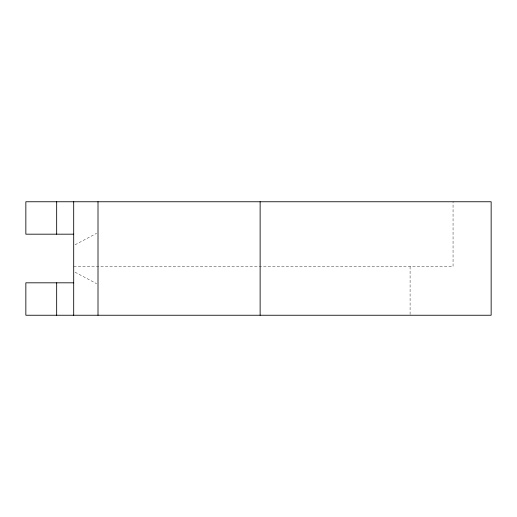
<?xml version="1.0" encoding="UTF-8"?>
<svg xmlns="http://www.w3.org/2000/svg" width="517" height="517" viewBox="0 0 517 517"><rect width="100%" height="100%" fill="white"/><g stroke="black" fill="none" stroke-linecap="round" stroke-linejoin="round"><path stroke-width="0.39" stroke-dasharray="2.58 1.94" d="M75.081 244.787L96.621 233.303M73.692 266.604L453.054 266.604L453.054 201.759M75.081 272.213L96.621 283.697M410.091 266.604L410.091 315.241"/><path stroke-width="0.78" d="M73.692 234.182L25.85 234.182L25.85 201.759L491.15 201.759L491.15 315.241L25.85 315.241L25.85 282.818L73.692 282.818M260.129 201.759L260.129 315.241M98.01 201.759L98.01 315.241M73.692 201.759L73.692 315.241M56.67 201.759L56.67 234.182M56.67 282.818L56.67 315.241"/></g></svg>
